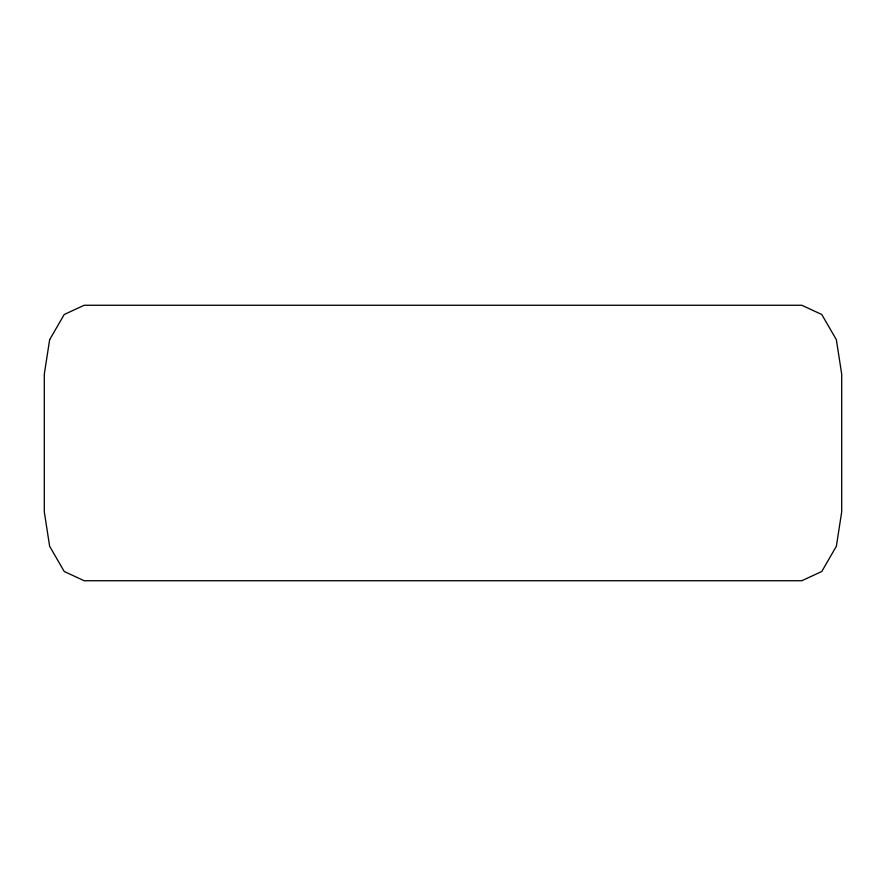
<?xml version="1.0" encoding="UTF-8"?>
<svg xmlns="http://www.w3.org/2000/svg" width="886" height="886" viewBox="0 0 886 886"><rect width="100%" height="100%" fill="white"/><g stroke="black" fill="none" stroke-linecap="round" stroke-linejoin="round"><path stroke-width="1.33" d="M49.638 339.703L44.3 374.136L44.3 511.864L49.638 546.297L64.235 571.503L84.17 580.729L801.83 580.729L821.765 571.503L836.362 546.297L841.7 511.864L841.7 374.136L836.362 339.703L821.765 314.497L801.83 305.271L84.17 305.271L64.235 314.497L49.638 339.703"/></g></svg>
